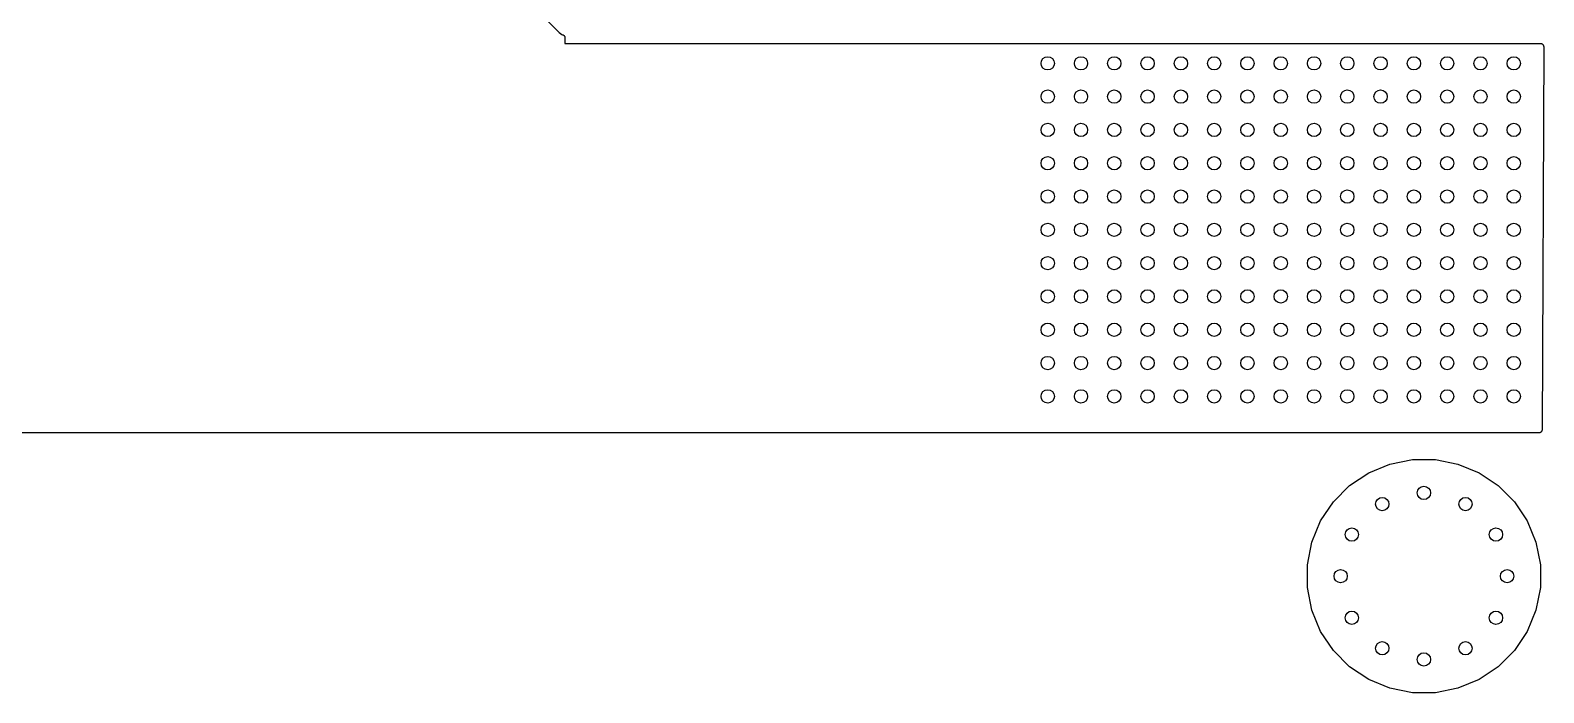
# Model space of a CAD drawing. Extents: x 73.2 to 146.9, y -82.5 to -28.5.
# Drawn here: x 101.44 to 146.9, y -82.5 to -62.61 of the extents above; entities that cross this region are included whole.
import ezdxf

# ---------------------------------------------------------------- set-up
doc = ezdxf.new("R2010")
doc.units = 0
doc.header["$MEASUREMENT"] = 0
doc.layers.add('BLACK', color=7, linetype='CONTINUOUS')

msp = doc.modelspace()

# ---------------------------------------------------------------- linework, layer by layer
at = {"layer": 'BLACK', "linetype": 'CONTINUOUS'}
for p, q in [((116.523, -61.8763), (117.311, -62.6646)), ((117.311, -62.6646), (117.312, -62.6656)), ((117.312, -62.6656), (117.315, -62.6689)), ((117.315, -62.6689), (117.318, -62.6719)), ((117.318, -62.6719), (117.322, -62.6776)), ((117.322, -62.6776), (117.36, -62.7089)), ((117.36, -62.7089), (117.404, -62.7321)), ((117.404, -62.7321), (117.429, -62.7397)), ((117.429, -62.7397), (117.43, -62.7401)), ((117.43, -62.7401), (117.434, -62.7419)), ((117.434, -62.7419), (117.439, -62.7432)), ((117.439, -62.7432), (117.443, -62.7457)), ((117.443, -62.7457), (117.448, -62.7478)), ((117.448, -62.7478), (117.452, -62.7504)), ((117.452, -62.7504), (117.456, -62.7525)), ((117.456, -62.7525), (117.46, -62.7559)), ((117.46, -62.7559), (117.464, -62.7589)), ((117.464, -62.7589), (117.468, -62.7621)), ((117.468, -62.7621), (117.471, -62.765)), ((117.471, -62.765), (117.474, -62.7691)), ((117.474, -62.7691), (117.478, -62.7729)), ((117.478, -62.7729), (117.48, -62.7766)), ((117.48, -62.7766), (117.483, -62.7801)), ((117.483, -62.7801), (117.486, -62.7848)), ((117.486, -62.7848), (117.489, -62.7892)), ((117.489, -62.7892), (117.49, -62.7933)), ((117.49, -62.7933), (117.492, -62.7973)), ((117.492, -62.7973), (117.494, -62.8024)), ((117.494, -62.8024), (117.496, -62.8073)), ((117.496, -62.8073), (117.497, -62.8117)), ((117.497, -62.8117), (117.498, -62.816)), ((117.498, -62.816), (117.499, -62.8213)), ((117.499, -62.8213), (117.5, -62.8265)), ((117.5, -62.8265), (117.5, -62.831)), ((117.5, -62.831), (117.5, -62.8354)), ((117.5, -62.8354), (117.5, -62.9951)), ((117.5, -62.9951), (117.5, -62.9996)), ((117.5, -62.9996), (117.505, -63)), ((117.505, -63), (146.8, -63)), ((146.8, -63), (146.801, -63)), ((146.801, -63), (146.801, -63)), ((146.801, -63), (146.801, -63)), ((146.801, -63), (146.801, -63)), ((146.801, -63), (146.81, -63.0011)), ((146.81, -63.0011), (146.82, -63.0021)), ((146.82, -63.0021), (146.82, -63.0022)), ((146.82, -63.0022), (146.82, -63.0022)), ((146.82, -63.0022), (146.83, -63.0051)), ((146.83, -63.0051), (146.839, -63.008)), ((146.839, -63.008), (146.839, -63.008)), ((146.839, -63.008), (146.839, -63.0081)), ((146.839, -63.0081), (146.847, -63.0127)), ((146.847, -63.0127), (146.856, -63.0173)), ((146.9, -63.1004), (146.85, -74.6004)), ((146.856, -63.0173), (146.856, -63.0174)), ((146.856, -63.0174), (146.856, -63.0175)), ((146.856, -63.0175), (146.863, -63.0237)), ((146.863, -63.0237), (146.871, -63.0298)), ((146.871, -63.0298), (146.871, -63.0299)), ((146.871, -63.0299), (146.871, -63.03)), ((146.871, -63.03), (146.877, -63.0375)), ((146.877, -63.0375), (146.883, -63.045)), ((146.883, -63.045), (146.883, -63.0451)), ((146.883, -63.0451), (146.883, -63.0452)), ((146.883, -63.0452), (146.887, -63.0534)), ((146.887, -63.0534), (146.892, -63.0623)), ((146.892, -63.0623), (146.892, -63.0624)), ((146.892, -63.0624), (146.892, -63.0625)), ((146.892, -63.0625), (146.895, -63.0714)), ((146.895, -63.0714), (146.898, -63.081)), ((146.898, -63.081), (146.898, -63.0811)), ((146.898, -63.0811), (146.898, -63.0813)), ((146.898, -63.0813), (146.899, -63.0909)), ((146.899, -63.0909), (146.9, -63.1004)), ((146.75, -74.7), (73.2504, -74.7)), ((146.76, -74.6991), (146.75, -74.7)), ((146.769, -74.6983), (146.76, -74.6991)), ((146.77, -74.6981), (146.769, -74.6982)), ((146.769, -74.6982), (146.769, -74.6983)), ((146.779, -74.6954), (146.77, -74.6981)), ((146.787, -74.6929), (146.779, -74.6954)), ((146.788, -74.6926), (146.787, -74.6929)), ((146.789, -74.6925), (146.788, -74.6926)), ((146.797, -74.6881), (146.789, -74.6925)), ((146.805, -74.6839), (146.797, -74.6881)), ((146.806, -74.6833), (146.805, -74.6836)), ((146.805, -74.6836), (146.805, -74.6839)), ((146.813, -74.6775), (146.806, -74.6833)), ((146.82, -74.6717), (146.813, -74.6775)), ((146.821, -74.671), (146.82, -74.6713)), ((146.82, -74.6713), (146.82, -74.6717)), ((146.827, -74.6639), (146.821, -74.671)), ((146.833, -74.6568), (146.827, -74.6639)), ((146.838, -74.6478), (146.833, -74.6559)), ((146.833, -74.6559), (146.833, -74.6564)), ((146.833, -74.6564), (146.833, -74.6568)), ((146.842, -74.6398), (146.838, -74.6478)), ((146.843, -74.6388), (146.842, -74.6392)), ((146.842, -74.6392), (146.842, -74.6398)), ((146.845, -74.63), (146.843, -74.6388)), ((146.848, -74.6212), (146.845, -74.63)), ((146.849, -74.6109), (146.848, -74.6201)), ((146.848, -74.6201), (146.848, -74.6206)), ((146.848, -74.6206), (146.848, -74.6212)), ((146.85, -74.6018), (146.849, -74.6109)), ((146.85, -74.6004), (146.85, -74.6007)), ((146.85, -74.6007), (146.85, -74.6007)), ((146.85, -74.6007), (146.85, -74.6007)), ((146.85, -74.6007), (146.85, -74.6018)), ((141.069, -76.2814), (141.642, -75.8983)), ((141.642, -75.8983), (142.279, -75.6345)), ((142.279, -75.6345), (142.955, -75.5)), ((142.955, -75.5), (143.645, -75.5)), ((143.645, -75.5), (144.321, -75.6345)), ((144.321, -75.6345), (144.958, -75.8983)), ((144.958, -75.8983), (145.531, -76.2814)), ((140.581, -76.7689), (141.069, -76.2814)), ((145.531, -76.2814), (146.019, -76.7689)), ((140.198, -77.3421), (140.581, -76.7689)), ((146.019, -76.7689), (146.402, -77.3421)), ((139.935, -77.9791), (140.198, -77.3421)), ((146.402, -77.3421), (146.665, -77.9791)), ((139.8, -78.6553), (139.935, -77.9791)), ((146.665, -77.9791), (146.8, -78.6553)), ((139.8, -79.3447), (139.8, -78.6553)), ((146.8, -78.6553), (146.8, -79.3447)), ((139.935, -80.0209), (139.8, -79.3447)), ((146.8, -79.3447), (146.665, -80.0209)), ((140.198, -80.6579), (139.935, -80.0209)), ((146.665, -80.0209), (146.402, -80.6579)), ((140.581, -81.2311), (140.198, -80.6579)), ((146.402, -80.6579), (146.019, -81.2311)), ((141.069, -81.7186), (140.581, -81.2311)), ((146.019, -81.2311), (145.531, -81.7186)), ((141.642, -82.1017), (141.069, -81.7186)), ((145.531, -81.7186), (144.958, -82.1017)), ((142.279, -82.3655), (141.642, -82.1017)), ((144.958, -82.1017), (144.321, -82.3655)), ((142.955, -82.5), (142.279, -82.3655)), ((143.645, -82.5), (142.955, -82.5)), ((144.321, -82.3655), (143.645, -82.5))]:
    msp.add_line(p, q, dxfattribs=at)
at = {"layer": 'BLACK'}
for centre in [(132, -63.6), (133, -63.6), (134, -63.6), (135, -63.6), (136, -63.6), (137, -63.6), (138, -63.6), (139, -63.6), (140, -63.6), (141, -63.6), (142, -63.6), (143, -63.6), (144, -63.6), (145, -63.6), (146, -63.6), (132, -64.6), (133, -64.6), (134, -64.6), (135, -64.6), (136, -64.6), (137, -64.6), (138, -64.6), (139, -64.6), (140, -64.6), (141, -64.6), (142, -64.6), (143, -64.6), (144, -64.6), (145, -64.6), (146, -64.6), (132, -65.6), (133, -65.6), (134, -65.6), (135, -65.6), (136, -65.6), (137, -65.6), (138, -65.6), (139, -65.6), (140, -65.6), (141, -65.6), (142, -65.6), (143, -65.6), (144, -65.6), (145, -65.6), (146, -65.6), (132, -66.6), (133, -66.6), (134, -66.6), (135, -66.6), (136, -66.6), (137, -66.6), (138, -66.6), (139, -66.6), (140, -66.6), (141, -66.6), (142, -66.6), (143, -66.6), (144, -66.6), (145, -66.6), (146, -66.6), (132, -67.6), (133, -67.6), (134, -67.6), (135, -67.6), (136, -67.6), (137, -67.6), (138, -67.6), (139, -67.6), (140, -67.6), (141, -67.6), (142, -67.6), (143, -67.6), (144, -67.6), (145, -67.6), (146, -67.6), (132, -68.6), (133, -68.6), (134, -68.6), (135, -68.6), (136, -68.6), (137, -68.6), (138, -68.6), (139, -68.6), (140, -68.6), (141, -68.6), (142, -68.6), (143, -68.6), (144, -68.6), (145, -68.6), (146, -68.6), (132, -69.6), (133, -69.6), (134, -69.6), (135, -69.6), (136, -69.6), (137, -69.6), (138, -69.6), (139, -69.6), (140, -69.6), (141, -69.6), (142, -69.6), (143, -69.6), (144, -69.6), (145, -69.6), (146, -69.6), (132, -70.6), (133, -70.6), (134, -70.6), (135, -70.6), (136, -70.6), (137, -70.6), (138, -70.6), (139, -70.6), (140, -70.6), (141, -70.6), (142, -70.6), (143, -70.6), (144, -70.6), (145, -70.6), (146, -70.6), (132, -71.6), (133, -71.6), (134, -71.6), (135, -71.6), (136, -71.6), (137, -71.6), (138, -71.6), (139, -71.6), (140, -71.6), (141, -71.6), (142, -71.6), (143, -71.6), (144, -71.6), (145, -71.6), (146, -71.6), (132, -72.6), (133, -72.6), (134, -72.6), (135, -72.6), (136, -72.6), (137, -72.6), (138, -72.6), (139, -72.6), (140, -72.6), (141, -72.6), (142, -72.6), (143, -72.6), (144, -72.6), (145, -72.6), (146, -72.6), (132, -73.6), (133, -73.6), (134, -73.6), (135, -73.6), (136, -73.6), (137, -73.6), (138, -73.6), (139, -73.6), (140, -73.6), (141, -73.6), (142, -73.6), (143, -73.6), (144, -73.6), (145, -73.6), (146, -73.6), (143.3, -76.5), (142.05, -76.8349), (144.55, -76.8349), (141.135, -77.75), (145.465, -77.75), (140.8, -79), (145.8, -79), (141.135, -80.25), (145.465, -80.25), (142.05, -81.1651), (143.3, -81.5), (144.55, -81.1651)]:
    msp.add_circle(centre, 0.2, dxfattribs=at)

doc.saveas('drawing.dxf')
